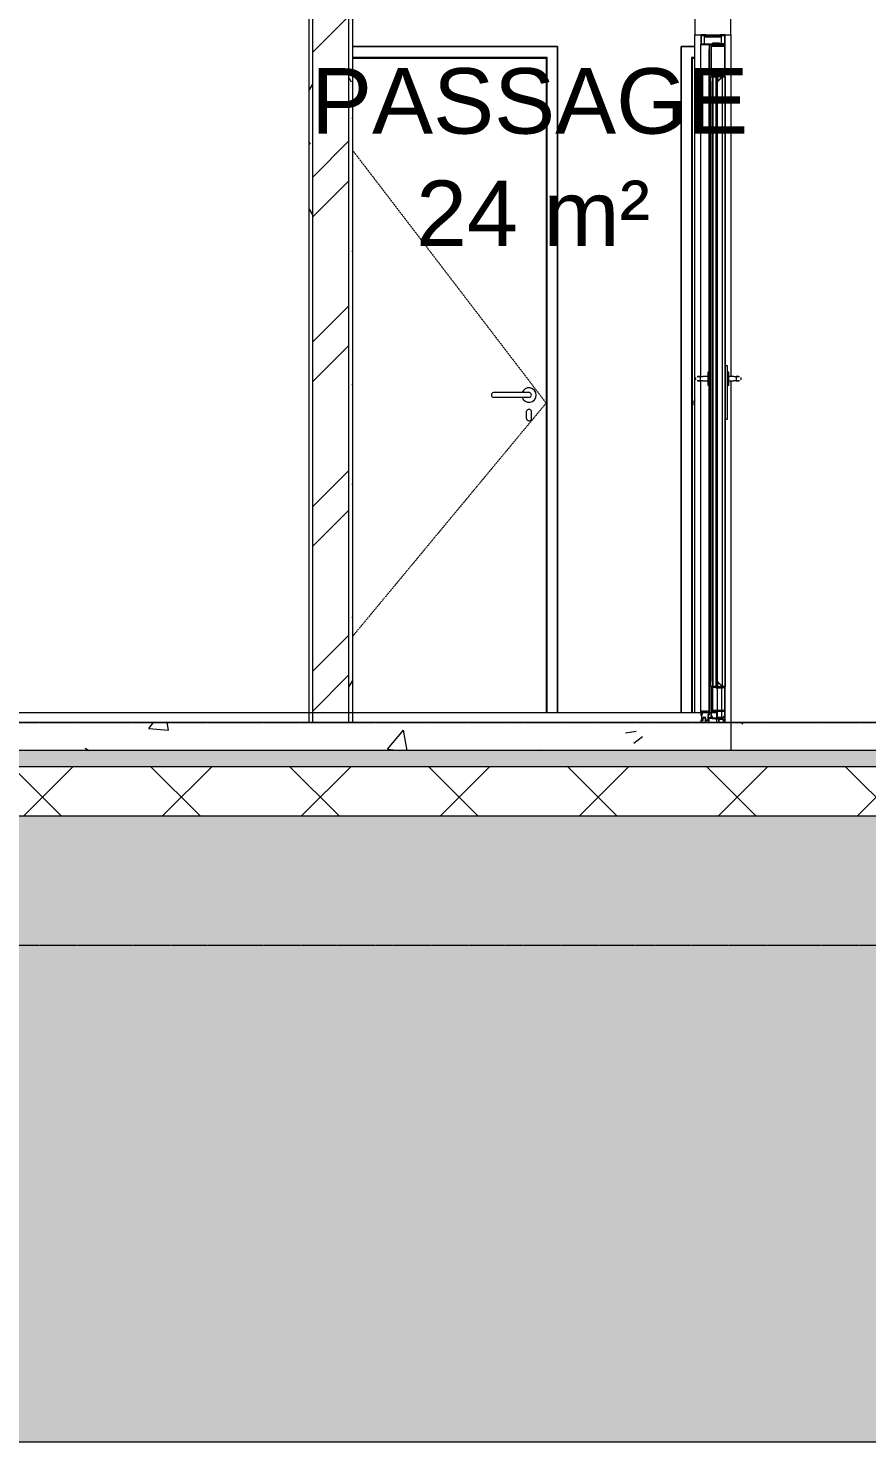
# Model space of a CAD drawing. Header units: millimetres. Extents: x -12186 to 152825, y -4386 to 9463.
# Drawn here: x 49528 to 52088, y -2196 to 2120 of the extents above; entities that cross this region are included whole.
import ezdxf

# ---------------------------------------------------------------- set-up
doc = ezdxf.new("R2010")
doc.units = ezdxf.units.MM
doc.linetypes.add('1000 Dashed', pattern=[2, 1, -1])
doc.linetypes.add('Detail Dash', pattern=[1.1, 0.55, -0.55])
for name, color, linetype, lineweight in [('A-AREA-IDEN', 2, 'Continuous', 5), ('A-DETL', 90, 'Continuous', 5), ('A-DETL-GENF', 92, 'Continuous', 5), ('A-DETL-THIN', 151, 'Continuous', 5), ('A-DOOR', 31, 'Continuous', 5), ('A-DOOR-FRAM', 31, 'Continuous', 5), ('A-FLOR', 192, 'Continuous', 9), ('A-FLOR-LEVL', 51, 'Continuous', 5), ('A-FLOR-PATT', 8, 'Continuous', 9), ('A-WALL', 113, 'Continuous', 9), ('A-WALL-PATT', 111, 'Continuous', 9), ('I-WALL', 2, 'Continuous', 9)]:
    doc.layers.add(name, color=color, linetype=linetype, lineweight=lineweight)
doc.styles.add('Arial_2', font='arial.ttf', dxfattribs={"height": 200})
pattern_1 = [(0, (47873.98, 3166.03), (406.4, 101.6), [33.528, -271.272, 33.528, -271.272, -1625.6]), (0, (47873.98, 3166.03), (406.4, 101.6), [-609.6, 33.528, -576.072, 33.528, -271.272, -711.2]), (0, (47873.98, 3166.03), (406.4, 101.6), [-1524, 33.528, -169.672, 33.528, -474.472]), (120, (48026.38, 3216.82), (-291.1882, 301.1527), [33.528, -271.272, 33.528, -271.272, -1625.6]), (120, (48026.38, 3216.82), (-291.1882, 301.1527), [-609.6, 33.528, -576.072, 33.528, -271.272, -711.2]), (120, (48026.38, 3216.82), (-291.1882, 301.1527), [-1524, 33.528, -169.672, 33.528, -474.472]), (240, (48077.18, 3420.03), (-115.2118, -402.7527), [33.528, -271.272, 33.528, -271.272, -1625.6]), (240, (48077.18, 3420.03), (-115.2118, -402.7527), [-609.6, 33.528, -576.072, 33.528, -271.272, -711.2]), (240, (48077.18, 3420.03), (-115.2118, -402.7527), [-1524, 33.528, -169.672, 33.528, -474.472])]
pattern_2 = [(45, (47874, 3166.03), (-251.447, 251.447), []), (45, (47874, 3547.03), (-251.447, 251.447), [])]
pattern_3 = [(50, (47874, 3166), (728.737, -63.756), [76.2, -838.2]), (355, (47874, 3166), (-140.97, 764.23), [60.96, -670.56]), (100.451, (47934.7, 3160.7), (587.77, 700.467), [64.76, -712.36]), (46.184, (47874, 3369.2), (1084.32, -168.17), [114.3, -1257.3]), (96.636, (47964.3, 3355.2), (949.61, 989.71), [97.14, -1068.54]), (351.184, (47874, 3369.2), (949.62, 989.7), [91.44, -1005.84]), (21, (47975.6, 3318.4), (606.46, -409.06), [76.2, -838.2]), (326, (47975.6, 3318.4), (247.21, 736.75), [60.96, -670.56]), (71.451, (48026.1, 3284.34), (853.67, 327.685), [64.76, -712.36]), (37.5, (47873.98, 3166.03), (12.355, 338.22), [33.528, -628.904, 33.528, -647.192, -673.1]), (37.5, (47873.98, 3166.03), (12.355, 338.22), [-1343.152, 33.528, -639.572]), (7.5, (47874, 3166.03), (267.279, 400.722), [33.528, -354.584, 33.528, -613.664, -256.54]), (7.5, (47874, 3166.03), (267.279, 400.722), [-1035.304, 33.528, -223.012]), (327.5, (47647.42, 3166.03), (542.363, -22.915), [33.528, -220.472, 33.528, -758.952, -1051.56]), (327.5, (47647.42, 3166.03), (542.363, -22.915), [-1046.48, 33.528, -1018.032]), (317.5, (47545.8, 3166.03), (592.517, 101.707), [33.528, -296.672, 33.528, -492.76, -746.76]), (317.5, (47545.8, 3166.03), (592.517, 101.707), [-856.49, 33.53, -713.23])]

# ---------------------------------------------------------------- blocks, each defined once
blk = doc.blocks.new('Door2  813 x 2032  - Door D1-1502205-Section B-B')
at = {"layer": 'A-DOOR'}
for p, q in [((4062.2, 2029), (4069.7, 2029)), ((4062.2, 30), (4062.2, 2029))]:
    blk.add_line(p, q, dxfattribs=at)
at = {"layer": 'A-DOOR', "linetype": 'Detail Dash'}
for p, q in [((4069.7, 985.3), (4062.2, 975.5)), ((4062.2, 975.5), (4069.7, 966.5))]:
    blk.add_line(p, q, dxfattribs=at)
at = {"layer": 'A-DOOR-FRAM'}
for p, q in [((4027.2, 2064), (4027.2, 30)), ((4069.7, 2064), (4027.2, 2064)), ((4059.2, 2032), (4059.2, 30)), ((4059.2, 2032), (4069.7, 2032))]:
    blk.add_line(p, q, dxfattribs=at)
blk = doc.blocks.new('Door2  813 x 2032  - Door D1-1502196-Section B-B')
at = {"layer": 'A-DOOR'}
for p, q in [((3024.7, 2029), (3615.2, 2029)), ((3615.2, 2029), (3615.2, 30)), ((3564.3, 1007.5), (3454.3, 1007.5)), ((3564.3, 992.5), (3454.3, 992.5)), ((3555.6, 928.4), (3555.6, 950.7)), ((3570.6, 926.9), (3570.6, 950.7))]:
    blk.add_line(p, q, dxfattribs=at)
at = {"layer": 'A-DOOR', "linetype": 'Detail Dash'}
for p, q in [((3024.7, 1746.7), (3615.2, 975.5)), ((3615.2, 975.5), (3024.7, 263.9))]:
    blk.add_line(p, q, dxfattribs=at)
at = {"layer": 'A-DOOR'}
for centre, radius, start, end in [((3455.8, 1000), 7.66, 101.6192, 258.3808), ((3562.7, 1000), 22.2, 199.7038, 160.2962), ((3562.7, 1000), 7.66, 281.6192, 78.3808), ((3563.1, 949.1), 7.66, 11.6192, 168.3808), ((3563.2, 929), 7.66, 184.5859, 344.1998)]:
    blk.add_arc(centre, radius, start, end, dxfattribs=at)
at = {"layer": 'A-DOOR-FRAM'}
for p, q in [((3650.2, 2064), (3024.7, 2064)), ((3024.7, 2032), (3618.2, 2032)), ((3618.2, 30), (3618.2, 2032)), ((3650.2, 30), (3650.2, 2064))]:
    blk.add_line(p, q, dxfattribs=at)
blk = doc.blocks.new('Door Aluminium - Single Opening Out with Cill - Door Aluminium Single Opening Out with Cill 900x2100-1421187-Section B-B')
at = {"layer": 'A-DOOR'}
for p, q in [((4102.7, 2100), (4087.2, 2100)), ((4087.2, 2100), (4087.2, 2070)), ((4089.2, 2071.8), (4089.2, 2098)), ((4089.2, 2098), (4098.4, 2098)), ((4122.9, 2071.8), (4089.2, 2071.8)), ((4098.4, 2098), (4098.4, 2093.7)), ((4098.4, 2093.7), (4151, 2093.7)), ((4098.4, 2071.8), (4098.4, 2093.7)), ((4100.2, 2095.5), (4100.2, 2098.5)), ((4100.2, 2098.5), (4102.7, 2098.5)), ((4102.7, 2098.5), (4100.2, 2098.5)), ((4100.2, 2095.5), (4100.2, 2098.5)), ((4149.2, 2095.5), (4100.2, 2095.5)), ((4102.7, 2098.5), (4102.7, 2100)), ((4102.7, 2095.5), (4102.7, 2098.5)), ((4145, 2074.4), (4122.9, 2074.4)), ((4122.9, 2074.4), (4122.9, 2071.8)), ((4124.7, 2071.3), (4124.7, 2072.6)), ((4124.7, 2072.6), (4143.2, 2072.6)), ((4124.7, 2071.3), (4124.7, 2072.6)), ((4143.2, 2072.6), (4143.2, 2071)), ((4143.2, 2071), (4143.2, 2072.6)), ((4145, 2072), (4145, 2074.4)), ((4160.2, 2072), (4145, 2072)), ((4162.2, 2100), (4146.7, 2100)), ((4146.7, 2100), (4146.7, 2098.5)), ((4146.7, 2098.5), (4149.2, 2098.5)), ((4149.2, 2098.5), (4146.7, 2098.5)), ((4146.7, 2098.5), (4146.7, 2095.4)), ((4149.2, 2098.5), (4149.2, 2095.5)), ((4149.2, 2095.5), (4149.2, 2098.5)), ((4151, 2093.7), (4151, 2098)), ((4151, 2098), (4160.2, 2098)), ((4151, 2072), (4151, 2093.7)), ((4160.2, 2098), (4160.2, 2072)), ((4162.2, 2070), (4162.2, 2100)), ((4087.2, 2070), (4112.7, 2070)), ((4087.2, 1055.4), (4087.2, 2070)), ((4112.7, 2070), (4112.7, 2055)), ((4112.7, 2055), (4114.5, 2055)), ((4112.7, 1069.3), (4112.7, 2055)), ((4114.5, 2055), (4114.5, 2070)), ((4114.5, 2070), (4127.7, 2070)), ((4114.5, 1090), (4114.5, 2055)), ((4162, 2067), (4118, 2067)), ((4118, 2067), (4118, 1972)), ((4119.8, 1973.8), (4119.8, 2065.2)), ((4119.8, 2065.2), (4160.2, 2065.2)), ((4127.7, 2071), (4124.7, 2071.3)), ((4127.7, 2070), (4127.7, 2071)), ((4127.7, 2067), (4127.7, 2070)), ((4143.2, 2071), (4141.7, 2071)), ((4141.7, 2071), (4141.7, 2070)), ((4141.7, 2070), (4162.2, 2070)), ((4141.7, 2067), (4141.7, 2070)), ((4160.2, 2065.2), (4160.2, 1973.8)), ((4162, 1972), (4162, 2067)), ((4162.2, 1090), (4162.2, 2070)), ((4118, 1972), (4123, 1972)), ((4118, 110), (4118, 1972)), ((4133.2, 1973.8), (4119.8, 1973.8)), ((4123, 1972), (4123, 1957)), ((4123, 1957), (4124.7, 1957)), ((4123, 125), (4123, 1957)), ((4124.7, 1974.1), (4124.7, 110)), ((4134.7, 1974.1), (4124.7, 1974.1)), ((4124.7, 1957), (4124.7, 1972)), ((4124.7, 1972), (4138, 1972)), ((4155.3, 1976.4), (4133.2, 1976.4)), ((4133.2, 1976.4), (4133.2, 1973.8)), ((4134.7, 110), (4134.7, 1974.1)), ((4135, 1973.3), (4135, 1974.6)), ((4135, 1974.6), (4152, 1974.6)), ((4135, 1973.3), (4135, 1974.6)), ((4138, 1973.3), (4135, 1973.3)), ((4138, 1972), (4138, 1973.3)), ((4138, 110), (4138, 1972)), ((4151.6, 1974.1), (4138.6, 1974.1)), ((4138.6, 1974.1), (4138.6, 1956.9)), ((4138.6, 1956.9), (4153.5, 1971.8)), ((4138.6, 125.1), (4138.6, 1956.9)), ((4139.6, 1959.3), (4139.6, 1973.1)), ((4139.6, 1973.1), (4150.6, 1973.1)), ((4150.6, 1970.3), (4139.6, 1959.3)), ((4150.6, 1973.1), (4150.6, 1970.3)), ((4150.6, 1973.1), (4150.6, 1970.3)), ((4151.6, 1971.8), (4151.6, 1974.1)), ((4153.5, 1971.8), (4151.6, 1971.8)), ((4152, 1974.6), (4152, 1972)), ((4152, 1972), (4162, 1972)), ((4153.5, 110.2), (4153.5, 1971.8)), ((4155.3, 1973.8), (4155.3, 1976.4)), ((4160.2, 1973.8), (4155.3, 1973.8)), ((4162, 1972), (4162, 110)), ((4113.7, 925), (4113.7, 1090)), ((4113.7, 1090), (4118, 1090)), ((4162.2, 925), (4162.2, 1090)), ((4162.2, 1090), (4168.2, 1090)), ((4168.2, 1090), (4168.2, 925)), ((4086.7, 1050), (4086.7, 1057)), ((4086.7, 1050), (4086.7, 1053.5)), ((4086.7, 1043), (4086.7, 1050)), ((4086.7, 1046.5), (4086.7, 1050)), ((4087.2, 32.1), (4087.2, 1043.8)), ((4109.1, 1057), (4093.7, 1057)), ((4093.7, 1043), (4109.1, 1043)), ((4113.7, 1070), (4109.1, 1070)), ((4109.1, 1070), (4109.1, 1050)), ((4109.1, 1050), (4109.1, 1030)), ((4172.8, 1070), (4168.2, 1070)), ((4172.8, 1050), (4172.8, 1070)), ((4188.2, 1057), (4172.8, 1057)), ((4172.8, 1030), (4172.8, 1050)), ((4172.8, 1043), (4188.2, 1043)), ((4195.2, 1057), (4195.2, 1050)), ((4195.2, 1053.5), (4195.2, 1050)), ((4195.2, 1050), (4195.2, 1046.5)), ((4195.2, 1050), (4195.2, 1043)), ((4109.1, 1030), (4113.7, 1030)), ((4112.7, 30), (4112.7, 1030.7)), ((4168.2, 1030), (4172.8, 1030)), ((4118, 925), (4113.7, 925)), ((4114.5, 30), (4114.5, 925)), ((4168.2, 925), (4162.2, 925)), ((4162.2, 0), (4162.2, 925)), ((4123, 110), (4118, 110)), ((4118, 110), (4118, 15)), ((4119.8, 36.8), (4119.8, 108.2)), ((4119.8, 108.2), (4133.2, 108.2)), ((4123, 125), (4123, 110)), ((4124.7, 125), (4123, 125)), ((4123, 36.6), (4123, 108.2)), ((4124.7, 110), (4124.7, 125)), ((4138, 110), (4124.7, 110)), ((4124.7, 110), (4134.7, 110)), ((4124.7, 36.6), (4124.7, 108.2)), ((4133.2, 108.2), (4133.2, 105.6)), ((4133.2, 105.6), (4155.3, 105.6)), ((4138, 107.4), (4138, 110)), ((4152, 107.4), (4138, 107.4)), ((4138, 36.8), (4138, 105.6)), ((4153.5, 110.2), (4138.6, 125.1)), ((4138.6, 125.1), (4138.6, 107.9)), ((4138.6, 107.9), (4151.6, 107.9)), ((4139.6, 108.9), (4139.6, 122.7)), ((4139.6, 122.7), (4150.6, 111.7)), ((4150.6, 108.9), (4139.6, 108.9)), ((4150.6, 111.7), (4150.6, 108.9)), ((4150.6, 111.7), (4150.6, 108.9)), ((4151.6, 107.9), (4151.6, 110.2)), ((4151.6, 110.2), (4153.5, 110.2)), ((4162, 110), (4152, 110)), ((4152, 110), (4152, 107.4)), ((4152, 36.8), (4152, 105.6)), ((4155.3, 105.6), (4155.3, 108.2)), ((4155.3, 108.2), (4160.2, 108.2)), ((4160.2, 108.2), (4160.2, 36.8)), ((4162, 15), (4162, 110)), ((4087.2, 32.5), (4091.2, 32.5)), ((4090.9, 32.1), (4087.2, 32.1)), ((4087.2, 32.1), (4087.2, 21.6)), ((4087.2, 21.6), (4089.5, 21.6)), ((4089.5, 7.4), (4087.2, 7.4)), ((4087.2, 7.4), (4087.2, 0)), ((4088.8, 24.3), (4088.8, 29.3)), ((4088.8, 29.3), (4090.9, 29.3)), ((4090.9, 24.3), (4088.8, 24.3)), ((4088.8, 1.4), (4088.8, 5.9)), ((4088.8, 5.9), (4094.7, 5.9)), ((4090.2, 1.4), (4088.8, 1.4)), ((4091.4, 34.4), (4089.2, 34.4)), ((4089.5, 21.6), (4089.5, 7.4)), ((4090.2, 0), (4090.2, 1.4)), ((4090.9, 29.3), (4090.9, 32.1)), ((4090.9, 7.4), (4090.9, 24.3)), ((4093.2, 7.4), (4090.9, 7.4)), ((4091.2, 32.5), (4091.2, 24.3)), ((4091.2, 24.3), (4092.5, 24.3)), ((4091.4, 33.4), (4091.4, 34.4)), ((4094.9, 33.4), (4091.4, 33.4)), ((4092.5, 32.5), (4110.8, 32.5)), ((4092.5, 24.3), (4092.5, 32.5)), ((4095.5, 16.2), (4093.2, 13.9)), ((4093.2, 13.9), (4093.2, 7.4)), ((4094.7, 13.3), (4096, 14.7)), ((4094.7, 5.9), (4094.7, 13.3)), ((4098.4, 34.4), (4094.9, 34.4)), ((4094.9, 34.4), (4094.9, 33.4)), ((4102.5, 15.6), (4095.5, 16.2)), ((4096, 14.7), (4100.7, 14.3)), ((4098.4, 33.4), (4098.4, 34.4)), ((4101.9, 33.4), (4098.4, 33.4)), ((4100.7, 14.3), (4100.7, 0)), ((4105.4, 34.4), (4101.9, 34.4)), ((4101.9, 34.4), (4101.9, 33.4)), ((4102.5, 7.4), (4102.5, 15.6)), ((4111.7, 7.4), (4102.5, 7.4)), ((4102.5, 0), (4102.5, 5.9)), ((4102.5, 5.9), (4111.7, 5.9)), ((4105.4, 33.4), (4105.4, 34.4)), ((4109, 33.4), (4105.4, 33.4)), ((4112.5, 34.4), (4109, 34.4)), ((4109, 34.4), (4109, 33.4)), ((4110.8, 24.8), (4109.3, 24.8)), ((4109.3, 24.8), (4109.3, 7.8)), ((4109.3, 7.8), (4110.6, 7.8)), ((4110.6, 7.8), (4110.6, 23.3)), ((4110.6, 23.3), (4113.5, 23.3)), ((4110.8, 32.5), (4110.8, 24.8)), ((4156.1, 10.9), (4110.9, 14.9)), ((4110.9, 14.9), (4110.9, 9.6)), ((4110.9, 9.6), (4111.7, 9.6)), ((4111.7, 9.6), (4111.7, 7.4)), ((4111.7, 5.9), (4111.7, 0)), ((4112.3, 26.4), (4112.3, 30.9)), ((4112.3, 30.9), (4114.5, 30.9)), ((4114.5, 26.4), (4112.3, 26.4)), ((4113.2, 0), (4113.2, 13.2)), ((4113.2, 13.2), (4141.7, 10.7)), ((4114.5, 30.9), (4114.5, 32.4)), ((4114.5, 24.3), (4114.5, 26.4)), ((4118, 15), (4119.8, 15)), ((4160.2, 36.8), (4119.8, 36.8)), ((4119.8, 18.5), (4119.8, 35)), ((4119.8, 35), (4160.2, 35)), ((4123, 18.5), (4119.8, 18.5)), ((4119.8, 15), (4119.8, 16.9)), ((4119.8, 16.9), (4123, 16.9)), ((4123, 30), (4123, 35)), ((4123, 16.9), (4123, 18.5)), ((4124.7, 30), (4124.7, 35)), ((4138, 15), (4136.7, 15)), ((4138, 15), (4138, 35)), ((4152, 15), (4138, 15)), ((4141.7, 12.2), (4141.7, 15)), ((4141.7, 10.7), (4141.7, 0)), ((4143.2, 0), (4143.2, 10.5)), ((4143.2, 10.5), (4154.6, 9.6)), ((4152, 15), (4152, 35)), ((4162, 15), (4152, 15)), ((4154.6, 9.6), (4154.6, 5.9)), ((4154.6, 5.9), (4158.2, 5.9)), ((4156.1, 7.4), (4156.1, 10.9)), ((4158.2, 7.4), (4156.1, 7.4)), ((4158.2, 1.4), (4156.7, 1.4)), ((4156.7, 1.4), (4156.7, 0)), ((4160.2, 18.5), (4157, 18.5)), ((4157, 18.5), (4157, 16.9)), ((4157, 16.9), (4160.2, 16.9)), ((4160.2, 10.6), (4158.2, 10.6)), ((4158.2, 10.6), (4158.2, 7.4)), ((4158.2, 5.9), (4158.2, 1.4)), ((4160.2, 35), (4160.2, 18.5)), ((4160.2, 16.9), (4160.2, 15)), ((4160.2, 15), (4162, 15)), ((4160.2, 0), (4160.2, 10.6)), ((4087.2, 0), (4090.2, 0)), ((4100.7, 0), (4102.5, 0)), ((4111.7, 0), (4113.2, 0)), ((4141.7, 0), (4143.2, 0)), ((4156.7, 0), (4160.2, 0))]:
    blk.add_line(p, q, dxfattribs=at)
at = {"layer": 'A-DOOR', "flags": 128}
for points in [[(4071.7, 1050), (4071.7, 1050.3), (4071.7, 1050.6), (4071.7, 1050.8), (4071.8, 1051.1), (4071.8, 1051.4), (4071.9, 1051.7), (4071.9, 1051.9), (4072, 1052.2), (4072.1, 1052.5), (4072.2, 1052.7), (4072.3, 1053), (4072.5, 1053.2), (4072.6, 1053.5)], [(4072.5, 1046.7), (4072.4, 1047), (4072.3, 1047.2), (4072.1, 1047.5), (4072.1, 1047.7), (4072, 1048), (4071.9, 1048.3), (4071.8, 1048.5), (4071.8, 1048.8), (4071.7, 1049.1), (4071.7, 1049.4), (4071.7, 1049.6), (4071.7, 1049.9), (4071.7, 1050)], [(4076.1, 1056.5), (4076.4, 1056.6), (4076.7, 1056.7), (4076.9, 1056.8), (4077.2, 1056.8), (4077.5, 1056.9), (4077.8, 1056.9), (4078, 1057), (4078.3, 1057), (4078.6, 1057), (4078.7, 1057)], [(4078.7, 1043), (4078.4, 1043), (4078.1, 1043), (4077.8, 1043.1), (4077.6, 1043.1), (4077.3, 1043.1), (4077, 1043.2), (4076.7, 1043.3), (4076.5, 1043.4), (4076.2, 1043.4)], [(4078.7, 1057), (4078.7, 1057), (4078.7, 1057), (4078.8, 1057), (4078.9, 1057), (4079, 1057), (4079.1, 1057), (4079.3, 1057), (4079.4, 1057), (4079.6, 1057), (4079.9, 1057), (4080.1, 1057), (4080.4, 1057), (4080.7, 1057), (4081, 1057), (4081.3, 1057), (4081.6, 1057), (4082, 1057), (4082.4, 1057), (4082.8, 1057), (4083.2, 1057), (4083.7, 1057), (4084.1, 1057), (4084.6, 1057), (4085.1, 1057), (4085.6, 1057), (4086.1, 1057), (4086.6, 1057), (4087.1, 1057), (4087.7, 1057), (4088.2, 1057), (4088.8, 1057), (4089.4, 1057), (4089.9, 1057), (4090.5, 1057), (4091.1, 1057), (4091.7, 1057), (4092.3, 1057), (4092.9, 1057), (4093.5, 1057), (4093.7, 1057)], [(4086.7, 1057), (4086.4, 1057), (4086, 1057), (4085.7, 1057), (4085.4, 1057), (4085.1, 1057), (4084.8, 1057), (4084.5, 1057), (4084.2, 1057), (4083.9, 1057), (4083.6, 1057), (4083.3, 1057), (4083, 1057), (4082.7, 1057), (4082.4, 1057), (4082.2, 1057), (4081.9, 1057), (4081.6, 1057), (4081.4, 1057), (4081.2, 1057), (4080.9, 1057), (4080.7, 1057), (4080.5, 1057), (4080.3, 1057), (4080.1, 1057), (4079.9, 1057), (4079.8, 1057), (4079.6, 1057), (4079.5, 1057), (4079.3, 1057), (4079.2, 1057), (4079.1, 1057), (4079, 1057), (4078.9, 1057), (4078.8, 1057), (4078.8, 1057), (4078.7, 1057), (4078.7, 1057), (4078.7, 1057), (4078.7, 1057)], [(4093.7, 1043), (4093.1, 1043), (4092.5, 1043), (4091.9, 1043), (4091.3, 1043), (4090.7, 1043), (4090.1, 1043), (4089.5, 1043), (4089, 1043), (4088.4, 1043), (4087.8, 1043), (4087.3, 1043), (4086.7, 1043), (4086.2, 1043), (4085.7, 1043), (4085.2, 1043), (4084.7, 1043), (4084.2, 1043), (4083.8, 1043), (4083.3, 1043), (4082.9, 1043), (4082.5, 1043), (4082.1, 1043), (4081.7, 1043), (4081.4, 1043), (4081, 1043), (4080.7, 1043), (4080.4, 1043), (4080.2, 1043), (4079.9, 1043), (4079.7, 1043), (4079.5, 1043), (4079.3, 1043), (4079.1, 1043), (4079, 1043), (4078.9, 1043), (4078.8, 1043), (4078.7, 1043), (4078.7, 1043), (4078.7, 1043)], [(4078.7, 1043), (4078.7, 1043), (4078.7, 1043), (4078.7, 1043), (4078.8, 1043), (4078.8, 1043), (4078.9, 1043), (4079, 1043), (4079.1, 1043), (4079.2, 1043), (4079.3, 1043), (4079.4, 1043), (4079.6, 1043), (4079.7, 1043), (4079.9, 1043), (4080.1, 1043), (4080.3, 1043), (4080.5, 1043), (4080.7, 1043), (4080.9, 1043), (4081.1, 1043), (4081.3, 1043), (4081.6, 1043), (4081.8, 1043), (4082.1, 1043), (4082.3, 1043), (4082.6, 1043), (4082.9, 1043), (4083.2, 1043), (4083.5, 1043), (4083.8, 1043), (4084.1, 1043), (4084.4, 1043), (4084.7, 1043), (4085, 1043), (4085.3, 1043), (4085.6, 1043), (4085.9, 1043), (4086.3, 1043), (4086.6, 1043), (4086.7, 1043)], [(4188.2, 1057), (4188.8, 1057), (4189.4, 1057), (4190, 1057), (4190.6, 1057), (4191.2, 1057), (4191.7, 1057), (4192.3, 1057), (4192.9, 1057), (4193.5, 1057), (4194, 1057), (4194.6, 1057), (4195.1, 1057), (4195.6, 1057), (4196.1, 1057), (4196.6, 1057), (4197.1, 1057), (4197.6, 1057), (4198.1, 1057), (4198.5, 1057), (4198.9, 1057), (4199.3, 1057), (4199.7, 1057), (4200.1, 1057), (4200.5, 1057), (4200.8, 1057), (4201.1, 1057), (4201.4, 1057), (4201.7, 1057), (4201.9, 1057), (4202.2, 1057), (4202.4, 1057), (4202.5, 1057), (4202.7, 1057), (4202.8, 1057), (4203, 1057), (4203, 1057), (4203.1, 1057), (4203.2, 1057), (4203.2, 1057)], [(4203.2, 1043), (4203.2, 1043), (4203.1, 1043), (4203.1, 1043), (4203, 1043), (4202.9, 1043), (4202.7, 1043), (4202.6, 1043), (4202.4, 1043), (4202.2, 1043), (4202, 1043), (4201.7, 1043), (4201.5, 1043), (4201.2, 1043), (4200.9, 1043), (4200.6, 1043), (4200.2, 1043), (4199.8, 1043), (4199.4, 1043), (4199, 1043), (4198.6, 1043), (4198.2, 1043), (4197.7, 1043), (4197.3, 1043), (4196.8, 1043), (4196.3, 1043), (4195.8, 1043), (4195.2, 1043), (4194.7, 1043), (4194.2, 1043), (4193.6, 1043), (4193, 1043), (4192.5, 1043), (4191.9, 1043), (4191.3, 1043), (4190.7, 1043), (4190.1, 1043), (4189.5, 1043), (4188.9, 1043), (4188.3, 1043), (4188.2, 1043)], [(4203.2, 1057), (4203.2, 1057), (4203.1, 1057), (4203.1, 1057), (4203.1, 1057), (4203, 1057), (4202.9, 1057), (4202.9, 1057), (4202.8, 1057), (4202.7, 1057), (4202.5, 1057), (4202.4, 1057), (4202.3, 1057), (4202.1, 1057), (4201.9, 1057), (4201.8, 1057), (4201.6, 1057), (4201.4, 1057), (4201.2, 1057), (4201, 1057), (4200.7, 1057), (4200.5, 1057), (4200.3, 1057), (4200, 1057), (4199.8, 1057), (4199.5, 1057), (4199.2, 1057), (4198.9, 1057), (4198.7, 1057), (4198.4, 1057), (4198.1, 1057), (4197.8, 1057), (4197.5, 1057), (4197.2, 1057), (4196.8, 1057), (4196.5, 1057), (4196.2, 1057), (4195.9, 1057), (4195.6, 1057), (4195.3, 1057), (4195.2, 1057)], [(4195.2, 1043), (4195.5, 1043), (4195.8, 1043), (4196.1, 1043), (4196.4, 1043), (4196.8, 1043), (4197.1, 1043), (4197.4, 1043), (4197.7, 1043), (4198, 1043), (4198.3, 1043), (4198.6, 1043), (4198.9, 1043), (4199.1, 1043), (4199.4, 1043), (4199.7, 1043), (4199.9, 1043), (4200.2, 1043), (4200.4, 1043), (4200.7, 1043), (4200.9, 1043), (4201.1, 1043), (4201.3, 1043), (4201.5, 1043), (4201.7, 1043), (4201.9, 1043), (4202.1, 1043), (4202.2, 1043), (4202.4, 1043), (4202.5, 1043), (4202.6, 1043), (4202.7, 1043), (4202.8, 1043), (4202.9, 1043), (4203, 1043), (4203.1, 1043), (4203.1, 1043), (4203.1, 1043), (4203.2, 1043), (4203.2, 1043)], [(4203.2, 1057), (4203.5, 1057), (4203.7, 1057), (4204, 1056.9), (4204.3, 1056.9), (4204.6, 1056.9), (4204.8, 1056.8), (4205.1, 1056.7), (4205.4, 1056.6), (4205.6, 1056.6)], [(4205.7, 1043.5), (4205.4, 1043.4), (4205.2, 1043.3), (4204.9, 1043.2), (4204.6, 1043.2), (4204.4, 1043.1), (4204.1, 1043.1), (4203.8, 1043), (4203.5, 1043), (4203.2, 1043), (4203.2, 1043)], [(4210.2, 1050), (4210.2, 1049.7), (4210.1, 1049.4), (4210.1, 1049.2), (4210.1, 1048.9), (4210, 1048.6), (4210, 1048.3), (4209.9, 1048.1), (4209.8, 1047.8), (4209.7, 1047.5), (4209.6, 1047.3), (4209.5, 1047), (4209.4, 1046.8), (4209.2, 1046.5)], [(4209.3, 1053.3), (4209.5, 1053), (4209.6, 1052.8), (4209.7, 1052.5), (4209.8, 1052.3), (4209.9, 1052), (4210, 1051.7), (4210, 1051.5), (4210.1, 1051.2), (4210.1, 1050.9), (4210.1, 1050.6), (4210.2, 1050.4), (4210.2, 1050.1), (4210.2, 1050)]]:
    blk.add_lwpolyline(points, dxfattribs=at)
at = {"layer": 'A-DOOR'}
for centre, radius, start, end in [((4089.2, 32.4), 2, 90, 177.134), ((4112.5, 32.4), 2, 0, 90), ((4113.5, 24.3), 1, 270, 0)]:
    blk.add_arc(centre, radius, start, end, dxfattribs=at)

msp = doc.modelspace()

# ---------------------------------------------------------------- hatches: boundary and pattern name
at = {"layer": 'A-DETL-GENF'}
h = msp.add_hatch(dxfattribs=at)
h.set_pattern_fill('FP_96', color=135, style=0, pattern_type=2)
h.set_pattern_definition([(45, (47838.48, 3201.53), (0, 424.264), [300, -300]), (45, (47767.98, 3272.03), (0, 424.264), [300, -300]), (45, (47696.98, 3343.03), (0, 424.264), [300, -300]), (135, (48121.48, 3413.53), (-424.264, 3e-14), [300, -300]), (135, (48191.98, 3484.03), (-424.264, 3e-14), [300, -300]), (135, (48262.98, 3555.03), (-424.264, 3e-14), [300, -300])])
h.paths.add_polyline_path([(54715.8, -2196.1), (69940.2, -2196.1), (69940.2, 0), (55296.9, 0), (55296.9, -680), (55519.9, -680), (55519.9, -980), (54819.9, -980), (54819.9, -680), (55042.9, -680), (55042.9, -285), (48932.9, -285), (48932.9, -680), (49155.9, -680), (49155.9, -980), (48455.9, -980), (48455.9, -680), (48678.9, -680), (48678.9, -285), (46724.9, -285), (46724.9, -680), (46947.9, -680), (46947.9, -980), (46247.9, -980), (46247.9, -680), (46470.9, -680), (46470.9, -54), (46368, -81.6), (44301.8, -52.1), (43824.7, -39), (42874.6, 77.7), (42874.6, -2196.1), (53024.2, -2196.1)])
h = msp.add_hatch(dxfattribs=at)
h.set_pattern_fill('FP_112', style=0, pattern_type=2)
h.set_pattern_definition([(0, (104300.69, 34807.58), (132, 228), [6, -201, 3, -87, -219]), (0, (104300.69, 34807.58), (132, 228), [-297, 6, -213]), (10, (104243.69, 34930.58), (80.6761, 285.3443), [3, -51, 6, -159, -201]), (10, (104243.69, 34930.58), (80.6761, 285.3443), [-219, 3, -198]), (20, (104213.69, 34834.58), (133.47095, 220.97625), [6, -165, 3, -123, -102]), (20, (104213.69, 34834.58), (133.47095, 220.97625), [-297, 6, -96]), (30, (104300.69, 34816.58), (-21.96926, 254.0519), [3, -99, 6, -147, -198]), (30, (104300.69, 34816.58), (-21.96926, 254.0519), [-255, 3, -195]), (40, (104216.69, 34882.58), (33.83592, 216.37036), [6, -132, 3, -84, -159]), (40, (104216.69, 34882.58), (33.83592, 216.37036), [-225, 6, -153]), (50, (104261.69, 34774.58), (-80.24786, 235.7335), [3, -111, 6, -183, -96]), (50, (104261.69, 34774.58), (-80.24786, 235.7335), [-303, 3, -93]), (60, (104270.69, 34795.58), (-99.473, 223.70766), [6, -123, 3, -144, -117]), (60, (104270.69, 34795.58), (-99.473, 223.70766), [-276, 6, -111]), (70, (104237.69, 34759.58), (-109.89227, 215.58685), [3, -57, 6, -96, -135]), (70, (104237.69, 34759.58), (-109.89227, 215.58685), [-162, 3, -132]), (80, (104252.69, 34936.58), (-208.56534, 164.71945), [6, -132, 3, -156, -153]), (80, (104252.69, 34936.58), (-208.56534, 164.71945), [-297, 6, -147]), (90, (104270.69, 34807.58), (-264, 111), [3, -93, 6, -183, -189]), (90, (104270.69, 34807.58), (-264, 111), [-285, 3, -186]), (100, (104222.69, 34900.58), (-239.1082, 146.7081), [6, -117, 3, -96, -225]), (100, (104222.69, 34900.58), (-239.1082, 146.7081), [-222, 6, -219]), (110, (104201.69, 34729.58), (-223.52587, 87.8475), [3, -78, 6, -159, -177]), (110, (104201.69, 34729.58), (-223.52587, 87.8475), [-246, 3, -174]), (120, (104120.69, 34765.58), (-291.8461, 25.4923), [6, -201, 3, -93, -129]), (120, (104120.69, 34765.58), (-291.8461, 25.4923), [-303, 6, -123]), (130, (104186.69, 34699.58), (-288.3003, 63.55263), [3, -66, 6, -129, -171]), (130, (104186.69, 34699.58), (-288.3003, 63.55263), [-204, 3, -168]), (140, (104096.69, 34939.58), (-209.02667, -20.4169), [6, -108, 3, -93, -132]), (140, (104096.69, 34939.58), (-209.02667, -20.4169), [-210, 6, -126]), (150, (104345.69, 34681.58), (-236.325, -175.3269), [3, -84, 6, -186, -174]), (150, (104345.69, 34681.58), (-236.325, -175.3269), [-279, 3, -171]), (160, (104147.69, 34849.58), (-229.6926, -139.8761), [6, -126, 3, -114, -189]), (160, (104147.69, 34849.58), (-229.6926, -139.8761), [-249, 6, -183]), (170, (104165.69, 34777.58), (-211.4765, -145.4878), [3, -99, 6, -135, -135]), (170, (104165.69, 34777.58), (-211.4765, -145.4878), [-243, 3, -132])])
h.paths.add_polyline_path([(51544, -135), (55042.9, -135), (55042.9, -85), (48932.9, -85), (48932.9, -135), (51332.6, -135)])
h = msp.add_hatch(dxfattribs=at)
h.set_pattern_fill('FP_111', style=0, pattern_type=2)
h.set_pattern_definition([(45, (47873.98, 3166.03), (-212.132, 212.132), []), (135, (47873.98, 3166.03), (-212.132, -212.132), [])])
h.paths.add_polyline_path([(48932.9, -285), (55042.9, -285), (55042.9, -135), (48932.9, -135), (48932.9, -206.1)])
at = {"layer": 'A-FLOR-PATT', "lineweight": 5}
h = msp.add_hatch(dxfattribs=at)
h.set_pattern_fill('FP_93', color=256, style=0, pattern_type=2)
h.set_pattern_definition(pattern_3)
h.paths.add_polyline_path([(46724.9, -85), (55042.9, -85), (55042.9, 0), (46724.9, 0), (46724.9, -63.5)])
h = msp.add_hatch(dxfattribs=at)
h.set_pattern_fill('FP_93', color=256, style=0, pattern_type=2)
h.set_pattern_definition(pattern_3)
h.paths.add_polyline_path([(51673.9, -85), (55042.9, -85), (55042.9, 0), (51673.9, 0), (51673.9, -63.5)])
at = {"layer": 'A-WALL-PATT', "lineweight": 5}
h = msp.add_hatch(dxfattribs=at)
h.set_pattern_fill('FP_92', color=256, style=0, pattern_type=2)
h.set_pattern_definition(pattern_1)
h.paths.add_polyline_path([(50396.9, 0), (50396.9, 2890), (50384.9, 2890), (50384.9, 0)])
h = msp.add_hatch(dxfattribs=at)
h.set_pattern_fill('FP_91', color=256, style=0, pattern_type=2)
h.set_pattern_definition(pattern_2)
h.paths.add_polyline_path([(50433.9, 0), (50506.9, 0), (50506.9, 2890), (50396.9, 2890), (50396.9, 0)])
h = msp.add_hatch(dxfattribs=at)
h.set_pattern_fill('FP_92', color=256, style=0, pattern_type=2)
h.set_pattern_definition(pattern_1)
h.paths.add_polyline_path([(50518.9, 0), (50518.9, 2890), (50506.9, 2890), (50506.9, 0)])
h = msp.add_hatch(dxfattribs=at)
h.set_pattern_fill('FP_91', color=256, style=0, pattern_type=2)
h.set_pattern_definition(pattern_2)
h.paths.add_polyline_path([(51563.9, 2100), (51673.9, 2100), (51673.9, 2890), (51563.9, 2890), (51563.9, 2359.3)])

# ---------------------------------------------------------------- linework, layer by layer
at = {"layer": 'A-DETL'}
msp.add_line((42874.6, -2196.1), (69940.2, -2196.1), dxfattribs=at)
at = {"layer": 'A-DETL-THIN'}
for p, q in [((55042.9, -85), (48932.9, -85)), ((55042.9, -135), (48932.9, -135)), ((48932.9, -285), (55042.9, -285))]:
    msp.add_line(p, q, dxfattribs=at)
at = {"layer": 'A-FLOR'}
for p, q in [((51630.9, 30), (49400.4, 30)), ((51630.9, 0), (51630.9, 30)), ((55042.9, 0), (46724.9, 0)), ((51673.9, 0), (51673.9, -85))]:
    msp.add_line(p, q, dxfattribs=at)
at = {"layer": 'A-FLOR-LEVL', "linetype": '1000 Dashed'}
for p, q in [((40316.8, 0), (72499.1, 0)), ((40316.8, -680), (71229.1, -680))]:
    msp.add_line(p, q, dxfattribs=at)
at = {"layer": 'A-WALL'}
for p, q in [((50506.9, 0), (50506.9, 3164.3)), ((50396.9, 0), (50396.9, 2890)), ((51563.9, 30), (51563.9, 2100)), ((51618.9, 2100), (51618.9, 2095.5)), ((51673.9, 2100), (51673.9, 1056.8)), ((50518.9, 2064), (51144.4, 2064)), ((51144.4, 2064), (51144.4, 30)), ((51521.4, 30), (51521.4, 2064)), ((51521.4, 2064), (51563.9, 2064)), ((51673.9, 1043.2), (51673.9, 0))]:
    msp.add_line(p, q, dxfattribs=at)
at = {"layer": 'A-WALL', "lineweight": 18}
for p, q in [((51563.9, 2890), (51563.9, 2100)), ((51673.9, 2100), (51673.9, 2890)), ((51563.9, 2100), (51673.9, 2100))]:
    msp.add_line(p, q, dxfattribs=at)
at = {"layer": 'I-WALL', "lineweight": 18}
for p, q in [((50384.9, 2890), (50384.9, 0)), ((50518.9, 0), (50518.9, 2890)), ((50384.9, 0), (50518.9, 0))]:
    msp.add_line(p, q, dxfattribs=at)

# ---------------------------------------------------------------- block references
at = {"layer": 'A-DOOR'}
for name in ['Door Aluminium - Single Opening Out with Cill - Door Aluminium Single Opening Out with Cill 900x2100-1421187-Section B-B', 'Door2  813 x 2032  - Door D1-1502196-Section B-B', 'Door2  813 x 2032  - Door D1-1502205-Section B-B']:
    msp.add_blockref(name, (47494.2, 0), dxfattribs=at)

# ---------------------------------------------------------------- texts
at = {"layer": 'A-AREA-IDEN', "char_height": 200, "attachment_point": 1, "style": 'Arial_2'}
for s, insert, width in [('PASSAGE', (50391.5, 1998.2), 1659.493), ('24 m²', (50712.5, 1655.1), 881.856)]:
    msp.add_mtext(s, dxfattribs=dict(at, insert=insert, width=width))

doc.saveas('drawing.dxf')
